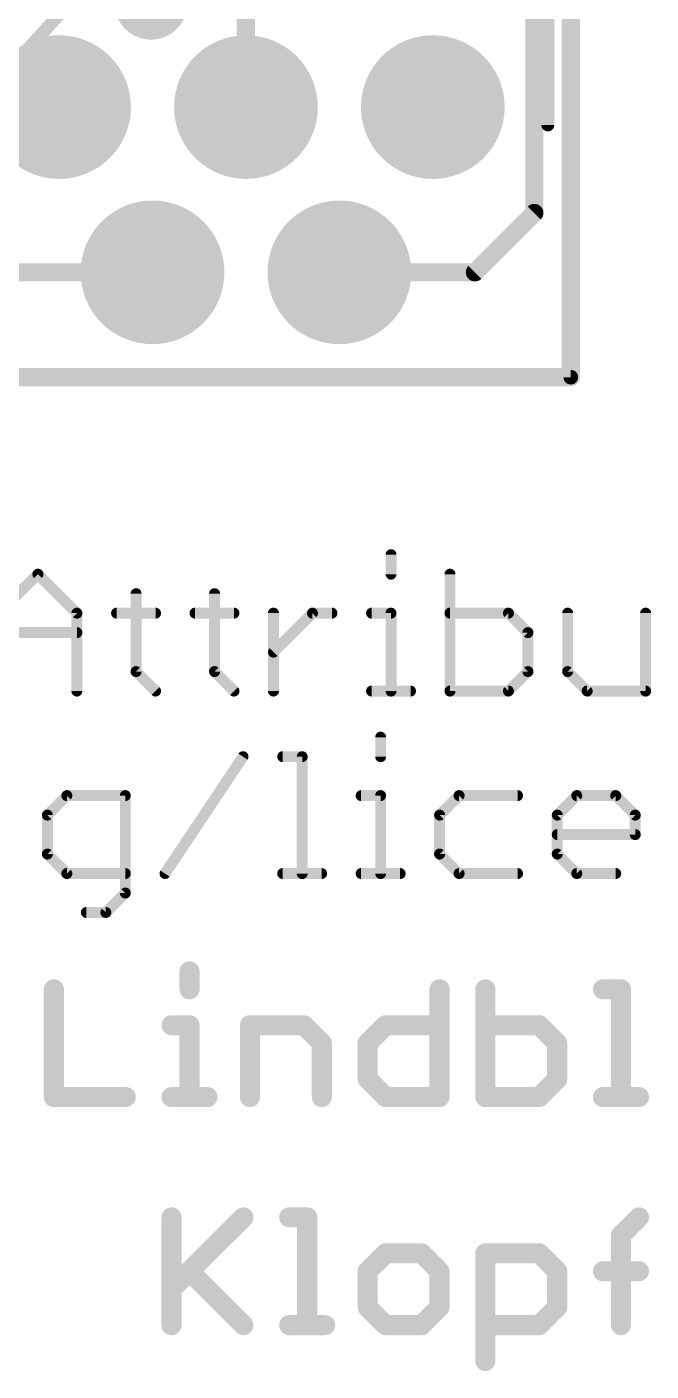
# Model space of a CAD drawing. Extents: x -24 to 84, y -14 to 41.
# Drawn here: x 33.07 to 41.76, y -13.84 to 4.88 of the extents above; entities that cross this region are included whole.
import ezdxf

# ---------------------------------------------------------------- set-up
doc = ezdxf.new("R2010")
doc.units = 0
for name, color, linetype in [('1', 12, 'CONTINUOUS'), ('16', 132, 'CONTINUOUS'), ('17', 110, 'CONTINUOUS'), ('18', 110, 'CONTINUOUS'), ('20', 53, 'CONTINUOUS'), ('22', 40, 'CONTINUOUS'), ('51', 53, 'CONTINUOUS')]:
    doc.layers.add(name, color=color, linetype=linetype)

# ---------------------------------------------------------------- blocks, each defined once
blk = doc.blocks.new('ROUNDP')
at = {"const_width": 0.5}
blk.add_lwpolyline([(0, -0.25, 1), (0, 0.25, 1), (0, -0.25)], format="xyb", dxfattribs=at)
blk = doc.blocks.new('ROUNDV')
at = {"const_width": 0.5}
blk.add_lwpolyline([(0, -0.25, 1), (0, 0.25, 1), (0, -0.25)], format="xyb", dxfattribs=at)

msp = doc.modelspace()

# ---------------------------------------------------------------- linework, layer by layer
at = {"layer": '1', "const_width": 0.254}
for points in [[(40.64, 0), (40.64, 40.64)], [(36.12, 3.76), (36.12, 6.695)], [(40.132, 2.286), (40.132, 5.969)], [(33.52, 3.76), (31.8, 3.76)], [(39.306, 1.46), (40.132, 2.286)], [(37.42, 1.46), (39.306, 1.46)], [(0, 0), (40.64, 0)]]:
    msp.add_lwpolyline(points, dxfattribs=at)
at = {"layer": '1', "const_width": 0.127}
for points in [[(33.52, 3.6965, 1), (33.52, 3.8235)], [(36.0565, 3.76, 1), (36.1835, 3.76)], [(40.0685, 2.286, 1), (40.1955, 2.286)], [(40.1769, 2.2411, 1), (40.0871, 2.3309)], [(37.42, 1.5235, 1), (37.42, 1.3965)], [(39.2611, 1.5049, 1), (39.3509, 1.4151)], [(39.306, 1.3965, 1), (39.306, 1.5235)], [(40.5765, 0, 1), (40.7035, 0)], [(40.64, -0.0635, 1), (40.64, 0.0635)]]:
    msp.add_lwpolyline(points, format="xyb", dxfattribs=at)
at = {"layer": '16', "const_width": 0.254}
for points in [[(40.64, 0), (40.64, 40.64)], [(32.83, 1.46), (34.82, 1.46)], [(0, 0), (40.64, 0)]]:
    msp.add_lwpolyline(points, dxfattribs=at)
at = {"layer": '16', "const_width": 0.127}
for points in [[(34.82, 1.3965, 1), (34.82, 1.5235)], [(40.5765, 0, 1), (40.7035, 0)], [(40.64, -0.0635, 1), (40.64, 0.0635)]]:
    msp.add_lwpolyline(points, format="xyb", dxfattribs=at)
at = {"layer": '20', "const_width": 0.2032}
for points in [[(40.64, 0), (40.64, 40.64)], [(0, 0), (40.64, 0)]]:
    msp.add_lwpolyline(points, dxfattribs=at)
at = {"layer": '20', "const_width": 0.1016}
for points in [[(40.5892, 0, 1), (40.6908, 0)], [(40.64, -0.0508, 1), (40.64, 0.0508)]]:
    msp.add_lwpolyline(points, format="xyb", dxfattribs=at)
at = {"layer": '22'}
for points, const_width in [([(20.32, -0.99, 1), (20.32, 34.01, 1), (20.32, -0.99)], 0.1778), ([(40.2756, 3.51, 1), (40.3644, 3.51)], 0.0889)]:
    msp.add_lwpolyline(points, format="xyb", dxfattribs=dict(at, const_width=const_width))
at = {"layer": '22', "const_width": 0.1778}
msp.add_lwpolyline([(40.32, 29.51), (40.32, 3.51)], dxfattribs=at)
at = {"layer": '51'}
for points, const_width in [([(38.1386, -2.4706), (38.1386, -2.7418)], 0.1524), ([(32.6831, -3.2841), (33.2254, -2.7418)], 0.1524), ([(33.2254, -2.7418), (33.7678, -3.2841)], 0.1524), ([(38.9589, -2.7418), (38.9589, -4.3688)], 0.1524), ([(34.5914, -3.013), (34.5914, -4.0976)], 0.1524), ([(35.6829, -3.013), (35.6829, -4.0976)], 0.1524), ([(33.7678, -3.2841), (33.7678, -4.3688)], 0.1524), ([(34.3203, -3.2841), (34.8626, -3.2841)], 0.1524), ([(35.4117, -3.2841), (35.954, -3.2841)], 0.1524), ([(36.5031, -4.3688), (36.5031, -3.2841)], 0.1524), ([(36.5031, -3.8265), (37.0455, -3.2841)], 0.1524), ([(37.0455, -3.2841), (37.3166, -3.2841)], 0.1524), ([(37.8674, -3.2841), (38.1386, -3.2841)], 0.1524), ([(38.1386, -3.2841), (38.1386, -4.3688)], 0.1524), ([(39.7724, -3.2841), (38.9589, -3.2841)], 0.1524), ([(40.0435, -3.5553), (39.7724, -3.2841)], 0.1524), ([(40.596, -3.2841), (40.596, -4.0976)], 0.1524), ([(41.6807, -4.3688), (41.6807, -3.2841)], 0.1524), ([(32.6831, -3.5553), (33.7678, -3.5553)], 0.1524), ([(40.0435, -4.0976), (40.0435, -3.5553)], 0.1524), ([(34.5914, -4.0976), (34.8626, -4.3688)], 0.1524), ([(35.6829, -4.0976), (35.954, -4.3688)], 0.1524), ([(39.7724, -4.3688), (40.0435, -4.0976)], 0.1524), ([(40.596, -4.0976), (40.8672, -4.3688)], 0.1524), ([(37.8674, -4.3688), (38.4098, -4.3688)], 0.1524), ([(38.9589, -4.3688), (39.7724, -4.3688)], 0.1524), ([(40.8672, -4.3688), (41.6807, -4.3688)], 0.1524), ([(37.9941, -5.0106), (37.9941, -5.2818)], 0.1524), ([(34.9944, -6.9088), (36.0791, -5.2818)], 0.1524), ([(36.6315, -5.2818), (36.9027, -5.2818)], 0.1524), ([(36.9027, -5.2818), (36.9027, -6.9088)], 0.1524), ([(33.6284, -5.8241), (33.3572, -6.0953)], 0.1524), ([(34.4419, -5.8241), (33.6284, -5.8241)], 0.1524), ([(34.4419, -7.18), (34.4419, -5.8241)], 0.1524), ([(37.723, -5.8241), (37.9941, -5.8241)], 0.1524), ([(37.9941, -5.8241), (37.9941, -6.9088)], 0.1524), ([(39.0856, -5.8241), (38.8144, -6.0953)], 0.1524), ([(39.8991, -5.8241), (39.0856, -5.8241)], 0.1524), ([(40.4516, -6.0953), (40.7227, -5.8241)], 0.1524), ([(40.7227, -5.8241), (41.2651, -5.8241)], 0.1524), ([(41.2651, -5.8241), (41.5362, -6.0953)], 0.1524), ([(33.3572, -6.0953), (33.3572, -6.6376)], 0.1524), ([(38.8144, -6.0953), (38.8144, -6.6376)], 0.1524), ([(40.4516, -6.6376), (40.4516, -6.0953)], 0.1524), ([(41.5362, -6.0953), (41.5362, -6.3665)], 0.1524), ([(41.5362, -6.3665), (40.4516, -6.3665)], 0.1524), ([(33.3572, -6.6376), (33.6284, -6.9088)], 0.1524), ([(38.8144, -6.6376), (39.0856, -6.9088)], 0.1524), ([(40.7227, -6.9088), (40.4516, -6.6376)], 0.1524), ([(33.6284, -6.9088), (34.4419, -6.9088)], 0.1524), ([(36.6315, -6.9088), (37.1739, -6.9088)], 0.1524), ([(37.723, -6.9088), (38.2653, -6.9088)], 0.1524), ([(39.0856, -6.9088), (39.8991, -6.9088)], 0.1524), ([(41.2651, -6.9088), (40.7227, -6.9088)], 0.1524), ([(34.1707, -7.4511), (34.4419, -7.18)], 0.1524), ([(33.8996, -7.4511), (34.1707, -7.4511)], 0.1524), ([(35.3347, -8.2704), (35.3347, -8.5204)], 0.2794), ([(33.4476, -8.5204), (33.4476, -10.0203)], 0.2794), ([(38.8133, -8.5204), (38.8133, -10.0203)], 0.2794), ([(39.4505, -8.5204), (39.4505, -10.0203)], 0.2794), ([(41.0877, -8.5204), (41.3376, -8.5204)], 0.2794), ([(41.3376, -8.5204), (41.3376, -10.0203)], 0.2794), ([(35.0848, -9.0204), (35.3347, -9.0204)], 0.2794), ([(35.3347, -9.0204), (35.3347, -10.0203)], 0.2794), ([(36.1762, -10.0203), (36.1762, -9.0204)], 0.2794), ([(36.1762, -9.0204), (36.9261, -9.0204)], 0.2794), ([(36.9261, -9.0204), (37.1761, -9.2704)], 0.2794), ([(37.8134, -9.2704), (38.0633, -9.0204)], 0.2794), ([(38.0633, -9.0204), (38.8133, -9.0204)], 0.2794), ([(40.2005, -9.0204), (39.4505, -9.0204)], 0.2794), ([(40.4504, -9.2704), (40.2005, -9.0204)], 0.2794), ([(37.1761, -9.2704), (37.1761, -10.0203)], 0.2794), ([(37.8134, -9.7703), (37.8134, -9.2704)], 0.2794), ([(40.4504, -9.7703), (40.4504, -9.2704)], 0.2794), ([(38.0633, -10.0203), (37.8134, -9.7703)], 0.2794), ([(40.2005, -10.0203), (40.4504, -9.7703)], 0.2794), ([(33.4476, -10.0203), (34.4475, -10.0203)], 0.2794), ([(35.0848, -10.0203), (35.5847, -10.0203)], 0.2794), ([(38.8133, -10.0203), (38.0633, -10.0203)], 0.2794), ([(39.4505, -10.0203), (40.2005, -10.0203)], 0.2794), ([(41.0877, -10.0203), (41.5876, -10.0203)], 0.2794), ([(35.0848, -11.6954), (35.0848, -13.1953)], 0.2794), ([(35.0848, -12.6953), (36.0847, -11.6954)], 0.2794), ([(36.7219, -11.6954), (36.9719, -11.6954)], 0.2794), ([(36.9719, -11.6954), (36.9719, -13.1953)], 0.2794), ([(41.3376, -11.9454), (41.5876, -11.6954)], 0.2794), ([(41.3376, -13.1953), (41.3376, -11.9454)], 0.2794), ([(38.0633, -12.1954), (37.8134, -12.4454)], 0.2794), ([(38.5633, -12.1954), (38.0633, -12.1954)], 0.2794), ([(38.8133, -12.4454), (38.5633, -12.1954)], 0.2794), ([(39.4505, -13.6953), (39.4505, -12.1954)], 0.2794), ([(39.4505, -12.1954), (40.2005, -12.1954)], 0.2794), ([(40.2005, -12.1954), (40.4504, -12.4454)], 0.2794), ([(35.3347, -12.4454), (36.0847, -13.1953)], 0.2794), ([(37.8134, -12.4454), (37.8134, -12.9453)], 0.2794), ([(38.8133, -12.9453), (38.8133, -12.4454)], 0.2794), ([(40.4504, -12.4454), (40.4504, -12.9453)], 0.2794), ([(41.0877, -12.4454), (41.5876, -12.4454)], 0.2794), ([(37.8134, -12.9453), (38.0633, -13.1953)], 0.2794), ([(38.5633, -13.1953), (38.8133, -12.9453)], 0.2794), ([(40.4504, -12.9453), (40.2005, -13.1953)], 0.2794), ([(36.7219, -13.1953), (37.2219, -13.1953)], 0.2794), ([(38.0633, -13.1953), (38.5633, -13.1953)], 0.2794), ([(40.2005, -13.1953), (39.4505, -13.1953)], 0.2794)]:
    msp.add_lwpolyline(points, dxfattribs=dict(at, const_width=const_width))
for points, const_width in [([(38.1767, -2.4706, 1), (38.1005, -2.4706)], 0.0762), ([(33.2524, -2.7149, 1), (33.1985, -2.7688)], 0.0762), ([(33.2524, -2.7688, 1), (33.1985, -2.7149)], 0.0762), ([(38.1005, -2.7418, 1), (38.1767, -2.7418)], 0.0762), ([(38.997, -2.7418, 1), (38.9208, -2.7418)], 0.0762), ([(34.6295, -3.013, 1), (34.5533, -3.013)], 0.0762), ([(35.721, -3.013, 1), (35.6448, -3.013)], 0.0762), ([(33.8059, -3.2841, 1), (33.7297, -3.2841)], 0.0762), ([(33.7408, -3.3111, 1), (33.7947, -3.2572)], 0.0762), ([(34.3203, -3.246, 1), (34.3203, -3.3222)], 0.0762), ([(34.8626, -3.3222, 1), (34.8626, -3.246)], 0.0762), ([(35.4117, -3.246, 1), (35.4117, -3.3222)], 0.0762), ([(35.954, -3.3222, 1), (35.954, -3.246)], 0.0762), ([(36.5412, -3.2841, 1), (36.465, -3.2841)], 0.0762), ([(37.0455, -3.246, 1), (37.0455, -3.3222)], 0.0762), ([(37.0724, -3.3111, 1), (37.0185, -3.2572)], 0.0762), ([(37.3166, -3.3222, 1), (37.3166, -3.246)], 0.0762), ([(37.8674, -3.246, 1), (37.8674, -3.3222)], 0.0762), ([(38.1767, -3.2841, 1), (38.1005, -3.2841)], 0.0762), ([(38.1386, -3.3222, 1), (38.1386, -3.246)], 0.0762), ([(38.9589, -3.246, 1), (38.9589, -3.3222)], 0.0762), ([(39.7993, -3.2572, 1), (39.7454, -3.3111)], 0.0762), ([(39.7724, -3.3222, 1), (39.7724, -3.246)], 0.0762), ([(40.6341, -3.2841, 1), (40.5579, -3.2841)], 0.0762), ([(41.7188, -3.2841, 1), (41.6426, -3.2841)], 0.0762), ([(33.7678, -3.5934, 1), (33.7678, -3.5172)], 0.0762), ([(40.0816, -3.5553, 1), (40.0054, -3.5553)], 0.0762), ([(40.0166, -3.5822, 1), (40.0705, -3.5284)], 0.0762), ([(36.4762, -3.7995, 1), (36.5301, -3.8534)], 0.0762), ([(34.6184, -4.0707, 1), (34.5645, -4.1246)], 0.0762), ([(34.5533, -4.0976, 1), (34.6295, -4.0976)], 0.0762), ([(35.7098, -4.0707, 1), (35.6559, -4.1246)], 0.0762), ([(35.6448, -4.0976, 1), (35.721, -4.0976)], 0.0762), ([(40.0054, -4.0976, 1), (40.0816, -4.0976)], 0.0762), ([(40.0705, -4.1246, 1), (40.0166, -4.0707)], 0.0762), ([(40.623, -4.0707, 1), (40.5691, -4.1246)], 0.0762), ([(40.5579, -4.0976, 1), (40.6341, -4.0976)], 0.0762), ([(37.8674, -4.3307, 1), (37.8674, -4.4069)], 0.0762), ([(38.4098, -4.4069, 1), (38.4098, -4.3307)], 0.0762), ([(38.9589, -4.3307, 1), (38.9589, -4.4069)], 0.0762), ([(39.7724, -4.4069, 1), (39.7724, -4.3307)], 0.0762), ([(40.8672, -4.3307, 1), (40.8672, -4.4069)], 0.0762), ([(41.6807, -4.4069, 1), (41.6807, -4.3307)], 0.0762), ([(33.7297, -4.3688, 1), (33.8059, -4.3688)], 0.0762), ([(34.8357, -4.3957, 1), (34.8895, -4.3419)], 0.0762), ([(35.9271, -4.3957, 1), (35.981, -4.3419)], 0.0762), ([(36.465, -4.3688, 1), (36.5412, -4.3688)], 0.0762), ([(38.1005, -4.3688, 1), (38.1767, -4.3688)], 0.0762), ([(38.9208, -4.3688, 1), (38.997, -4.3688)], 0.0762), ([(39.7454, -4.3419, 1), (39.7993, -4.3957)], 0.0762), ([(40.8403, -4.3957, 1), (40.8941, -4.3419)], 0.0762), ([(41.6426, -4.3688, 1), (41.7188, -4.3688)], 0.0762), ([(38.0322, -5.0106, 1), (37.956, -5.0106)], 0.0762), ([(36.1108, -5.3029, 1), (36.0473, -5.2607)], 0.0762), ([(36.6315, -5.2437, 1), (36.6315, -5.3199)], 0.0762), ([(36.9408, -5.2818, 1), (36.8646, -5.2818)], 0.0762), ([(36.9027, -5.3199, 1), (36.9027, -5.2437)], 0.0762), ([(37.956, -5.2818, 1), (38.0322, -5.2818)], 0.0762), ([(33.6284, -5.786, 1), (33.6284, -5.8622)], 0.0762), ([(33.6553, -5.8511, 1), (33.6015, -5.7972)], 0.0762), ([(34.48, -5.8241, 1), (34.4038, -5.8241)], 0.0762), ([(34.4419, -5.8622, 1), (34.4419, -5.786)], 0.0762), ([(37.723, -5.786, 1), (37.723, -5.8622)], 0.0762), ([(38.0322, -5.8241, 1), (37.956, -5.8241)], 0.0762), ([(37.9941, -5.8622, 1), (37.9941, -5.786)], 0.0762), ([(39.0856, -5.786, 1), (39.0856, -5.8622)], 0.0762), ([(39.1125, -5.8511, 1), (39.0586, -5.7972)], 0.0762), ([(39.8991, -5.8622, 1), (39.8991, -5.786)], 0.0762), ([(40.7227, -5.786, 1), (40.7227, -5.8622)], 0.0762), ([(40.7497, -5.8511, 1), (40.6958, -5.7972)], 0.0762), ([(41.292, -5.7972, 1), (41.2381, -5.8511)], 0.0762), ([(41.2651, -5.8622, 1), (41.2651, -5.786)], 0.0762), ([(33.3953, -6.0953, 1), (33.3191, -6.0953)], 0.0762), ([(33.3303, -6.0684, 1), (33.3842, -6.1222)], 0.0762), ([(38.8525, -6.0953, 1), (38.7763, -6.0953)], 0.0762), ([(38.7875, -6.0684, 1), (38.8414, -6.1222)], 0.0762), ([(40.4897, -6.0953, 1), (40.4135, -6.0953)], 0.0762), ([(40.4246, -6.0684, 1), (40.4785, -6.1222)], 0.0762), ([(41.5743, -6.0953, 1), (41.4981, -6.0953)], 0.0762), ([(41.5093, -6.1222, 1), (41.5632, -6.0684)], 0.0762), ([(40.4516, -6.3284, 1), (40.4516, -6.4046)], 0.0762), ([(41.4981, -6.3665, 1), (41.5743, -6.3665)], 0.0762), ([(41.5362, -6.4046, 1), (41.5362, -6.3284)], 0.0762), ([(33.3842, -6.6107, 1), (33.3303, -6.6646)], 0.0762), ([(33.3191, -6.6376, 1), (33.3953, -6.6376)], 0.0762), ([(38.8414, -6.6107, 1), (38.7875, -6.6646)], 0.0762), ([(38.7763, -6.6376, 1), (38.8525, -6.6376)], 0.0762), ([(40.4785, -6.6107, 1), (40.4246, -6.6646)], 0.0762), ([(40.4135, -6.6376, 1), (40.4897, -6.6376)], 0.0762), ([(33.6284, -6.8707, 1), (33.6284, -6.9469)], 0.0762), ([(33.6015, -6.9357, 1), (33.6553, -6.8819)], 0.0762), ([(34.4419, -6.9469, 1), (34.4419, -6.8707)], 0.0762), ([(34.9627, -6.8877, 1), (35.0261, -6.9299)], 0.0762), ([(36.6315, -6.8707, 1), (36.6315, -6.9469)], 0.0762), ([(36.8646, -6.9088, 1), (36.9408, -6.9088)], 0.0762), ([(37.1739, -6.9469, 1), (37.1739, -6.8707)], 0.0762), ([(37.723, -6.8707, 1), (37.723, -6.9469)], 0.0762), ([(37.956, -6.9088, 1), (38.0322, -6.9088)], 0.0762), ([(38.2653, -6.9469, 1), (38.2653, -6.8707)], 0.0762), ([(39.0856, -6.8707, 1), (39.0856, -6.9469)], 0.0762), ([(39.0586, -6.9357, 1), (39.1125, -6.8819)], 0.0762), ([(39.8991, -6.9469, 1), (39.8991, -6.8707)], 0.0762), ([(40.7227, -6.8707, 1), (40.7227, -6.9469)], 0.0762), ([(40.6958, -6.9357, 1), (40.7497, -6.8819)], 0.0762), ([(41.2651, -6.9469, 1), (41.2651, -6.8707)], 0.0762), ([(34.4688, -7.2069, 1), (34.415, -7.153)], 0.0762), ([(34.4038, -7.18, 1), (34.48, -7.18)], 0.0762), ([(33.8996, -7.413, 1), (33.8996, -7.4892)], 0.0762), ([(34.1438, -7.4242, 1), (34.1977, -7.4781)], 0.0762), ([(34.1707, -7.4892, 1), (34.1707, -7.413)], 0.0762), ([(35.4046, -8.2704, 1), (35.2649, -8.2704)], 0.1397), ([(33.5175, -8.5204, 1), (33.3778, -8.5204)], 0.1397), ([(38.8831, -8.5204, 1), (38.7434, -8.5204)], 0.1397), ([(39.5204, -8.5204, 1), (39.3807, -8.5204)], 0.1397), ([(41.0877, -8.4506, 1), (41.0877, -8.5903)], 0.1397), ([(41.4075, -8.5204, 1), (41.2678, -8.5204)], 0.1397), ([(41.3376, -8.5903, 1), (41.3376, -8.4506)], 0.1397), ([(35.2649, -8.5204, 1), (35.4046, -8.5204)], 0.1397), ([(35.0848, -8.9505, 1), (35.0848, -9.0902)], 0.1397), ([(35.4046, -9.0204, 1), (35.2649, -9.0204)], 0.1397), ([(35.3347, -9.0902, 1), (35.3347, -8.9505)], 0.1397), ([(36.2461, -9.0204, 1), (36.1063, -9.0204)], 0.1397), ([(36.1762, -8.9505, 1), (36.1762, -9.0902)], 0.1397), ([(36.9755, -8.971, 1), (36.8767, -9.0698)], 0.1397), ([(36.9261, -9.0902, 1), (36.9261, -8.9505)], 0.1397), ([(38.0633, -8.9505, 1), (38.0633, -9.0902)], 0.1397), ([(38.1127, -9.0698, 1), (38.0139, -8.971)], 0.1397), ([(38.8133, -9.0902, 1), (38.8133, -8.9505)], 0.1397), ([(39.4505, -8.9505, 1), (39.4505, -9.0902)], 0.1397), ([(40.2498, -8.971, 1), (40.1511, -9.0698)], 0.1397), ([(40.2005, -9.0902, 1), (40.2005, -8.9505)], 0.1397), ([(37.246, -9.2704, 1), (37.1063, -9.2704)], 0.1397), ([(37.1267, -9.3198, 1), (37.2255, -9.221)], 0.1397), ([(37.8832, -9.2704, 1), (37.7435, -9.2704)], 0.1397), ([(37.764, -9.221, 1), (37.8627, -9.3198)], 0.1397), ([(40.5203, -9.2704, 1), (40.3806, -9.2704)], 0.1397), ([(40.401, -9.3198, 1), (40.4998, -9.221)], 0.1397), ([(37.7435, -9.7703, 1), (37.8832, -9.7703)], 0.1397), ([(37.8627, -9.7209, 1), (37.764, -9.8197)], 0.1397), ([(40.3806, -9.7703, 1), (40.5203, -9.7703)], 0.1397), ([(40.4998, -9.8197, 1), (40.401, -9.7209)], 0.1397), ([(33.4476, -9.9505, 1), (33.4476, -10.0902)], 0.1397), ([(34.4475, -10.0902, 1), (34.4475, -9.9505)], 0.1397), ([(35.0848, -9.9505, 1), (35.0848, -10.0902)], 0.1397), ([(35.5847, -10.0902, 1), (35.5847, -9.9505)], 0.1397), ([(38.0633, -9.9505, 1), (38.0633, -10.0902)], 0.1397), ([(38.0139, -10.0697, 1), (38.1127, -9.9709)], 0.1397), ([(38.8133, -10.0902, 1), (38.8133, -9.9505)], 0.1397), ([(39.4505, -9.9505, 1), (39.4505, -10.0902)], 0.1397), ([(40.1511, -9.9709, 1), (40.2498, -10.0697)], 0.1397), ([(40.2005, -10.0902, 1), (40.2005, -9.9505)], 0.1397), ([(41.0877, -9.9505, 1), (41.0877, -10.0902)], 0.1397), ([(41.5876, -10.0902, 1), (41.5876, -9.9505)], 0.1397), ([(33.3778, -10.0203, 1), (33.5175, -10.0203)], 0.1397), ([(35.2649, -10.0203, 1), (35.4046, -10.0203)], 0.1397), ([(36.1063, -10.0203, 1), (36.2461, -10.0203)], 0.1397), ([(37.1063, -10.0203, 1), (37.246, -10.0203)], 0.1397), ([(38.7434, -10.0203, 1), (38.8831, -10.0203)], 0.1397), ([(39.3807, -10.0203, 1), (39.5204, -10.0203)], 0.1397), ([(41.2678, -10.0203, 1), (41.4075, -10.0203)], 0.1397), ([(35.1546, -11.6954, 1), (35.0149, -11.6954)], 0.1397), ([(36.1341, -11.7448, 1), (36.0353, -11.646)], 0.1397), ([(36.7219, -11.6256, 1), (36.7219, -11.7653)], 0.1397), ([(37.0417, -11.6954, 1), (36.902, -11.6954)], 0.1397), ([(36.9719, -11.7653, 1), (36.9719, -11.6256)], 0.1397), ([(41.637, -11.7448, 1), (41.5382, -11.646)], 0.1397), ([(41.4075, -11.9454, 1), (41.2678, -11.9454)], 0.1397), ([(41.2883, -11.896, 1), (41.387, -11.9948)], 0.1397), ([(38.0633, -12.1255, 1), (38.0633, -12.2652)], 0.1397), ([(38.1127, -12.2448, 1), (38.0139, -12.146)], 0.1397), ([(38.6127, -12.146, 1), (38.5139, -12.2448)], 0.1397), ([(38.5633, -12.2652, 1), (38.5633, -12.1255)], 0.1397), ([(39.5204, -12.1954, 1), (39.3807, -12.1954)], 0.1397), ([(39.4505, -12.1255, 1), (39.4505, -12.2652)], 0.1397), ([(40.2498, -12.146, 1), (40.1511, -12.2448)], 0.1397), ([(40.2005, -12.2652, 1), (40.2005, -12.1255)], 0.1397), ([(35.3841, -12.396, 1), (35.2853, -12.4948)], 0.1397), ([(37.8832, -12.4454, 1), (37.7435, -12.4454)], 0.1397), ([(37.764, -12.396, 1), (37.8627, -12.4948)], 0.1397), ([(38.8831, -12.4454, 1), (38.7434, -12.4454)], 0.1397), ([(38.7639, -12.4948, 1), (38.8627, -12.396)], 0.1397), ([(40.5203, -12.4454, 1), (40.3806, -12.4454)], 0.1397), ([(40.401, -12.4948, 1), (40.4998, -12.396)], 0.1397), ([(41.0877, -12.3755, 1), (41.0877, -12.5152)], 0.1397), ([(41.5876, -12.5152, 1), (41.5876, -12.3755)], 0.1397), ([(35.0354, -12.6459, 1), (35.1342, -12.7447)], 0.1397), ([(37.7435, -12.9453, 1), (37.8832, -12.9453)], 0.1397), ([(37.8627, -12.8959, 1), (37.764, -12.9947)], 0.1397), ([(38.7434, -12.9453, 1), (38.8831, -12.9453)], 0.1397), ([(38.8627, -12.9947, 1), (38.7639, -12.8959)], 0.1397), ([(40.3806, -12.9453, 1), (40.5203, -12.9453)], 0.1397), ([(40.4998, -12.9947, 1), (40.401, -12.8959)], 0.1397), ([(36.0353, -13.2447, 1), (36.1341, -13.1459)], 0.1397), ([(36.7219, -13.1255, 1), (36.7219, -13.2652)], 0.1397), ([(37.2219, -13.2652, 1), (37.2219, -13.1255)], 0.1397), ([(38.0633, -13.1255, 1), (38.0633, -13.2652)], 0.1397), ([(38.0139, -13.2447, 1), (38.1127, -13.1459)], 0.1397), ([(38.5139, -13.1459, 1), (38.6127, -13.2447)], 0.1397), ([(38.5633, -13.2652, 1), (38.5633, -13.1255)], 0.1397), ([(39.4505, -13.1255, 1), (39.4505, -13.2652)], 0.1397), ([(40.1511, -13.1459, 1), (40.2498, -13.2447)], 0.1397), ([(40.2005, -13.2652, 1), (40.2005, -13.1255)], 0.1397), ([(35.0149, -13.1953, 1), (35.1546, -13.1953)], 0.1397), ([(36.902, -13.1953, 1), (37.0417, -13.1953)], 0.1397), ([(41.2678, -13.1953, 1), (41.4075, -13.1953)], 0.1397), ([(39.3807, -13.6953, 1), (39.5204, -13.6953)], 0.1397)]:
    msp.add_lwpolyline(points, format="xyb", dxfattribs=dict(at, const_width=const_width))

# ---------------------------------------------------------------- block references
at = {"layer": '17', "xscale": 2, "yscale": 2}
for p in [(33.52, 3.76), (33.52, 3.76), (36.12, 3.76), (36.12, 3.76), (38.72, 3.76), (38.72, 3.76), (34.82, 1.46), (34.82, 1.46), (37.42, 1.46), (37.42, 1.46)]:
    msp.add_blockref('ROUNDP', p, dxfattribs=at)
at = {"layer": '18', "xscale": 1.016, "yscale": 1.016}
msp.add_blockref('ROUNDV', (34.798, 5.207), dxfattribs=at)
msp.add_blockref('ROUNDV', (34.798, 5.207), dxfattribs=at)

doc.saveas('drawing.dxf')
